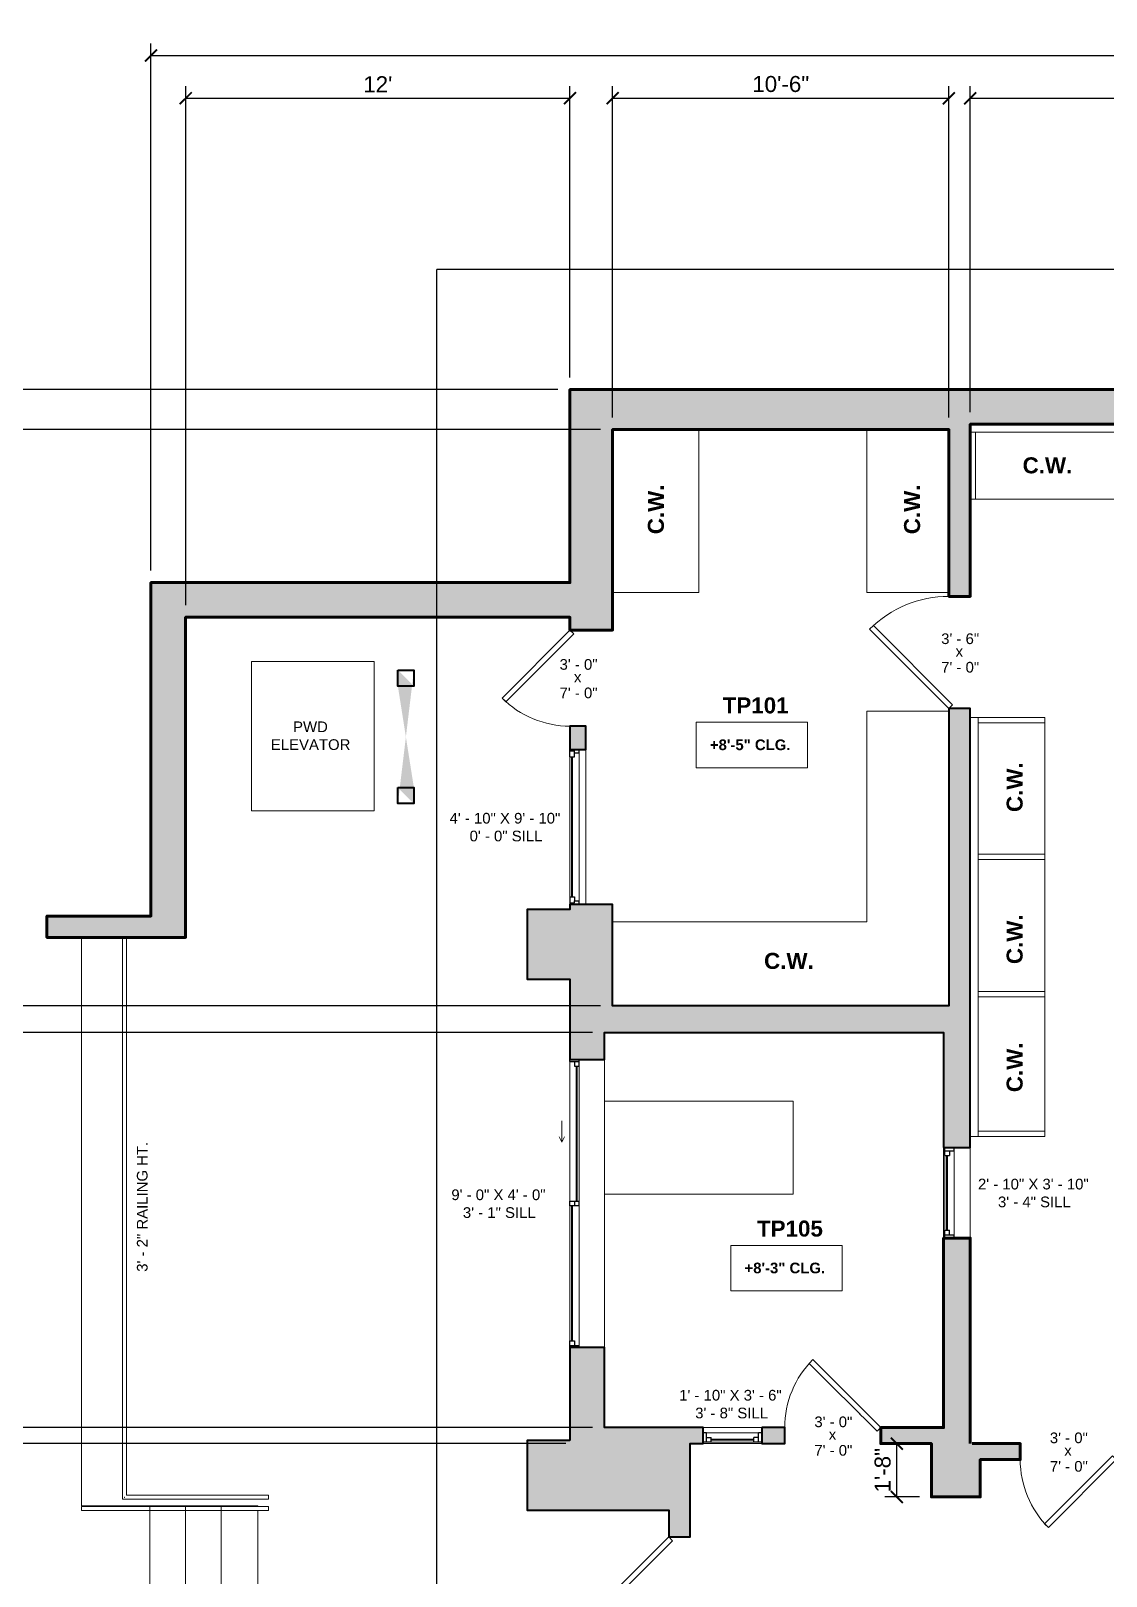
# Model space of a CAD drawing. Header units: inches. Extents: x -2078 to 106214, y -964 to 6385.
# Drawn here: x 43516 to 43919, y 4322 to 4901 of the extents above; entities that cross this region are included whole.
import ezdxf

# ---------------------------------------------------------------- set-up
doc = ezdxf.new("R2010")
doc.units = ezdxf.units.IN
doc.header["$MEASUREMENT"] = 0
doc.linetypes.add('HIDDEN2', pattern=[0.1875, 0.125, -0.0625])
for name, color, linetype, lineweight in [('A-ANNO', 2, 'Continuous', 5), ('A-ANNO-DIMS', 1, 'Continuous', 9), ('A-DETAIL-3', 40, 'Continuous', 15), ('A-DETL-THIN', 151, 'Continuous', 9), ('A-DOOR', 1, 'Continuous', 18), ('A-FLOR', 6, 'Continuous', 18), ('A-GLAZ', 2, 'Continuous', 30), ('A-HIDDEN', 2, 'HIDDEN2', 18), ('A-RAILING', 4, 'Continuous', 9), ('A-STRS', 4, 'Continuous', 9), ('A-WALL', 3, 'Continuous', 40), ('A-WINDOWS', 2, 'Continuous', 18)]:
    doc.layers.add(name, color=color, linetype=linetype, lineweight=lineweight)
doc.layers.add('A-HATCH', color=9, linetype='Continuous')
doc.styles.add('Arial_1', font='arial.ttf', dxfattribs={"height": 0.0625})
doc.styles.add('Arial_3', font='arial.ttf', dxfattribs={"height": 0.125})
doc.styles.add('Arial_B', font='arialbd.ttf', dxfattribs={"height": 4.5})
doc.styles.add('Arial_B_1', font='arialbd.ttf', dxfattribs={"height": 3})
doc.styles.add('JC', font='arial.ttf', dxfattribs={"height": 0.125})
doc.dimstyles.new('JC-DIMS', dxfattribs={"dimtxt": 0.125, "dimasz": 0.09375, "dimexe": 0.09375, "dimexo": 0.09375, "dimgap": 0.046875, "dimtad": 1, "dimdec": 1, "dimzin": 0, "dimdsep": 46, "dimlunit": 4, "dimtxsty": 'JC', "dimblk": 'ARCHTICK', "dimcen": 0.09, "dimclrd": 1, "dimclre": 1, "dimclrt": 256, "dimadec": 0, "dimazin": 0, "dimtfac": 1, "dimtdec": 1, "dimtofl": 0, "dimtmove": 1, "dimatfit": 3, "dimfxl": 1, "dimtolj": 1, "dimtzin": 0, "dimarcsym": 0})

# ---------------------------------------------------------------- blocks, each defined once
blk = doc.blocks.new('JC_WINDOW HUNG - HUNG WINDOW-1470642-1-1st Floor - Athletic Pavilion')
at = {"layer": 'A-GLAZ'}
for p, q in [((-17, 5), (-17, -5)), ((-17, 4.5), (-14, 4.5)), ((-17, 1), (-15.75, 1)), ((-15.75, 4.5), (-15.75, 1)), ((-15.75, 2.75), (-14, 2.75)), ((-14, 4.5), (-14, 2.75)), ((14, 4.5), (17, 4.5)), ((14, 4.5), (14, 2.75)), ((15.75, 2.75), (14, 2.75)), ((15.75, 4.5), (15.75, 1)), ((15.75, 1), (17, 1)), ((17, -5), (17, 5))]:
    blk.add_line(p, q, dxfattribs=at)
at = {"layer": 'A-GLAZ', "lineweight": 9}
for p, q in [((-15.75, 1), (15.75, 1)), ((-14, 4.5), (14, 4.5))]:
    blk.add_line(p, q, dxfattribs=at)
at = {"layer": 'A-GLAZ', "lineweight": 40}
blk.add_line((-14, 3.625), (14, 3.625), dxfattribs=at)
at = {"layer": 'A-WINDOWS'}
for p, q in [((17, 5), (-17, 5)), ((-17, -5), (17, -5))]:
    blk.add_line(p, q, dxfattribs=at)
blk = doc.blocks.new('JC_DOOR_SINGLE PANEL - SINGLE DOOR-1470780-1-1st Floor - Athletic Pavilion')
at = {"layer": 'A-DOOR', "lineweight": 30}
for p, q in [((-8.87, -27.04), (16.59, -1.59)), ((18, -3), (-7.46, -28.46)), ((16.59, -1.59), (18, -3)), ((-7.46, -28.46), (-8.87, -27.04))]:
    blk.add_line(p, q, dxfattribs=at)
at = {"layer": 'A-DOOR', "lineweight": 9}
blk.add_arc((18, -3), 36, 180, 225, dxfattribs=at)
blk = doc.blocks.new('JC_DOOR_SINGLE PANEL - SINGLE DOOR-1469631-1-1st Floor - Athletic Pavilion')
at = {"layer": 'A-DOOR', "lineweight": 30}
for p, q in [((-7.46, 28.46), (-8.87, 27.04)), ((-8.87, 27.04), (16.59, 1.59)), ((18, 3), (-7.46, 28.46)), ((16.59, 1.59), (18, 3))]:
    blk.add_line(p, q, dxfattribs=at)
at = {"layer": 'A-DOOR', "lineweight": 9}
blk.add_arc((18, 3), 36, 135, 180, dxfattribs=at)
blk = doc.blocks.new('JC_WINDOW HUNG - HUNG WINDOW-1537252-1-1st Floor - Athletic Pavilion')
at = {"layer": 'A-GLAZ'}
for p, q in [((-11, 3), (-11, -3)), ((-11, 2.5), (-8, 2.5)), ((-9.75, 2.5), (-9.75, -1)), ((-9.75, 0.75), (-8, 0.75)), ((-8, 2.5), (-8, 0.75)), ((8, 2.5), (11, 2.5)), ((8, 2.5), (8, 0.75)), ((9.75, 0.75), (8, 0.75)), ((9.75, 2.5), (9.75, -1)), ((11, -3), (11, 3)), ((-11, -1), (-9.75, -1)), ((9.75, -1), (11, -1))]:
    blk.add_line(p, q, dxfattribs=at)
at = {"layer": 'A-GLAZ', "lineweight": 9}
for p, q in [((-8, 2.5), (8, 2.5)), ((-9.75, -1), (9.75, -1))]:
    blk.add_line(p, q, dxfattribs=at)
at = {"layer": 'A-GLAZ', "lineweight": 40}
blk.add_line((-8, 1.625), (8, 1.625), dxfattribs=at)
at = {"layer": 'A-WINDOWS'}
for p, q in [((11, 3), (-11, 3)), ((-11, -3), (11, -3))]:
    blk.add_line(p, q, dxfattribs=at)
blk = doc.blocks.new('JC_SLIDING WINDOW - DOUBLE - SLIDING WINDOW-1471391-1-1st Floor - Athletic Pavilion')
at = {"layer": 'A-GLAZ'}
for p, q in [((-54, 6.35), (-54, -6.65)), ((-54, 6.35), (-51.5, 6.35)), ((-53.25, 6.35), (-53.25, 2.85)), ((-51.5, 6.35), (-51.5, 4.6)), ((-0.875, 2.85), (-0.875, 6.35)), ((-0.875, 6.35), (0.875, 6.35)), ((0.875, 6.35), (0.875, 2.85)), ((53.25, 6.35), (54, 6.35)), ((53.25, 6.35), (53.25, 2.85)), ((54, -6.65), (54, 6.35)), ((-54, 2.85), (-53.25, 2.85)), ((-51.5, 4.6), (-53.25, 4.6)), ((0.875, 4.6), (-0.875, 4.6)), ((-0.875, 2.85), (0.875, 2.85)), ((51.5, 4.6), (51.5, 2.85)), ((53.25, 4.6), (51.5, 4.6)), ((51.5, 2.85), (54, 2.85))]:
    blk.add_line(p, q, dxfattribs=at)
at = {"layer": 'A-GLAZ', "lineweight": 9}
for p, q in [((-51.5, 6.35), (-0.875, 6.35)), ((0.875, 6.35), (53.25, 6.35)), ((-53.25, 2.85), (-0.875, 2.85)), ((0.875, 2.85), (51.5, 2.85))]:
    blk.add_line(p, q, dxfattribs=at)
at = {"layer": 'A-GLAZ', "lineweight": 40}
for p, q in [((-51.5, 5.475), (-0.875, 5.475)), ((0.875, 3.725), (51.5, 3.725))]:
    blk.add_line(p, q, dxfattribs=at)
at = {"layer": 'A-WINDOWS'}
for p, q in [((54, 6.35), (-54, 6.35)), ((23, 9.35), (25, 10.35)), ((23, 9.35), (25, 8.35)), ((23, 9.35), (31, 9.35)), ((-54, -6.65), (54, -6.65))]:
    blk.add_line(p, q, dxfattribs=at)
blk = doc.blocks.new('JC_DOUBLE DOOR - DOUBLE DOOR-1471902-1-1st Floor - Athletic Pavilion')
at = {"layer": 'A-DOOR', "lineweight": 30}
for p, q in [((-40.59, -2.59), (-42, -4)), ((-42, -4), (-12.3, -33.7)), ((-10.89, -32.28), (-40.59, -2.59)), ((10.89, -32.28), (40.59, -2.59)), ((42, -4), (12.3, -33.7)), ((40.59, -2.59), (42, -4)), ((-12.3, -33.7), (-10.89, -32.28)), ((12.3, -33.7), (10.89, -32.28))]:
    blk.add_line(p, q, dxfattribs=at)
at = {"layer": 'A-DOOR', "lineweight": 9}
for centre, start, end in [((-42, -4), 315, 0), ((42, -4), 180, 225)]:
    blk.add_arc(centre, 42, start, end, dxfattribs=at)
blk = doc.blocks.new('_ArchTick')
at = {"color": 0, "linetype": 'ByBlock', "const_width": 0.15}
blk.add_lwpolyline([(-0.5, -0.5), (0.5, 0.5)], dxfattribs=at)
blk = doc.blocks.new('*D2150')
at = {"layer": 'A-ANNO-DIMS', "color": 1, "lineweight": -2, "transparency": 16777216}
for p, q in [((43839.72, 4371.53), (43845.37, 4371.53)), ((43840.87, 4351.53), (43840.87, 4371.53)), ((43849.35, 4351.53), (43836.37, 4351.53))]:
    blk.add_line(p, q, dxfattribs=at)
at = {"layer": 'Defpoints', "color": 0, "transparency": 16777216}
for p in [(43835.22, 4371.53), (43840.87, 4371.53), (43853.85, 4351.53)]:
    blk.add_point(p, dxfattribs=at)
at = {"layer": 'A-ANNO-DIMS', "color": 1, "lineweight": -2, "transparency": 16777216, "xscale": 4.5, "yscale": 4.5, "zscale": 4.5}
for p, rotation in [((43840.87, 4371.53), 90), ((43840.87, 4351.53), 270)]:
    blk.add_blockref('_ArchTick', p, dxfattribs=dict(at, rotation=rotation))
at = {"layer": 'A-ANNO-DIMS', "color": 2, "transparency": 16777216, "insert": (43835.56, 4361.53), "char_height": 6, "width": 0.4008, "attachment_point": 5, "rotation": 90, "style": 'JC'}
blk.add_mtext('\\A1;1\'-8"', dxfattribs=at)
blk = doc.blocks.new('JC- existing door Tag_quad - JC- existing door Tag_quad-839775-1-1st Floor - Athletic Pavilion')
at = {"layer": 'A-ANNO', "insert": (-0.0234, 0.0378), "char_height": 0.0625, "width": 0.0505, "attachment_point": 1, "style": 'Arial_3', "bg_fill": 3, "box_fill_scale": 1.25, "bg_fill_color": 256, "bg_fill_true_color": 13158600, "bg_fill_transparency": 0}
blk.add_mtext('x', dxfattribs=at)
blk = doc.blocks.new('JC_FIXED WINDOW - MUNTIN - FIXED WINDOW-1469519-1-1st Floor - Athletic Pavilion')
at = {"layer": 'A-GLAZ'}
for p, q in [((-29, 3), (-29, -3)), ((-26.25, 3), (-29, 3)), ((-28.5, 3), (-28.5, 1.25)), ((-28.5, 1.25), (-27.75, 1.25)), ((-26.25, 1.25), (-27.75, 1.25)), ((-27.75, 1.25), (-27.75, -0.5)), ((-26.25, 3), (-26.25, 1.25)), ((26.25, 3), (29, 3)), ((26.25, 3), (26.25, 1.25)), ((26.25, 1.25), (28.5, 1.25)), ((27.75, 1.25), (27.75, -0.5)), ((28.5, 3), (28.5, 1.25)), ((29, 3), (29, -3)), ((-29, -0.5), (-27.75, -0.5)), ((27.75, -0.5), (29, -0.5))]:
    blk.add_line(p, q, dxfattribs=at)
at = {"layer": 'A-GLAZ', "lineweight": 9}
for p, q in [((26.25, 3), (-26.25, 3)), ((27.75, -0.5), (-27.75, -0.5))]:
    blk.add_line(p, q, dxfattribs=at)
at = {"layer": 'A-GLAZ', "lineweight": 40}
blk.add_line((-26.25, 2.125), (26.25, 2.125), dxfattribs=at)
at = {"layer": 'A-WINDOWS'}
for p, q in [((29, 3), (-29, 3)), ((-29, -3), (29, -3))]:
    blk.add_line(p, q, dxfattribs=at)
blk = doc.blocks.new('JC_DOOR_SINGLE PANEL - SINGLE DOOR-1469812-1-1st Floor - Athletic Pavilion')
at = {"layer": 'A-DOOR', "lineweight": 30}
for p, q in [((-10.11, -32.28), (19.59, -2.59)), ((21, -4), (-8.7, -33.7)), ((19.59, -2.59), (21, -4)), ((-8.7, -33.7), (-10.11, -32.28))]:
    blk.add_line(p, q, dxfattribs=at)
at = {"layer": 'A-DOOR', "lineweight": 9}
blk.add_arc((21, -4), 42, 180, 225, dxfattribs=at)
blk = doc.blocks.new('Top Rail Type - Top Rail_Internal_-1533097-1-1st Floor - Athletic Pavilion')
at = {"layer": 'A-RAILING'}
for p, q in [((-545.36, 377.48), (-545.36, 166.92)), ((-543.86, 168.42), (-543.86, 377.48)), ((-490.61, 168.42), (-543.86, 168.42)), ((-545.36, 166.92), (-490.61, 166.92)), ((-490.61, 167.58), (-490.61, 167.77))]:
    blk.add_line(p, q, dxfattribs=at)
blk.add_open_spline([(-544.71, 167.58), (-544.69, 167.6), (-544.66, 167.63), (-544.61, 167.67), (-544.57, 167.72), (-544.54, 167.75), (-544.52, 167.77)], degree=3, knots=[0.46086968, 0.46086968, 0.46086968, 0.46086968, 0.47916667, 0.5, 0.52083333, 0.53913032, 0.53913032, 0.53913032, 0.53913032], dxfattribs=at)
blk = doc.blocks.new('Top Rail Type - Top Rail_Internal_-V7-1-1st Floor - Athletic Pavilion')
at = {"layer": 'A-RAILING'}
for p, q in [((-545.36, 377.48), (-545.36, 166.92)), ((-543.86, 377.48), (-543.86, 168.42)), ((-543.86, 168.42), (-490.61, 168.42)), ((-490.61, 168.42), (-490.61, 166.92)), ((-545.36, 166.92), (-490.61, 166.92))]:
    blk.add_line(p, q, dxfattribs=at)
blk = doc.blocks.new('Top Rail Type - Top Rail_Internal_-1533149-1-1st Floor - Athletic Pavilion')
at = {"layer": 'A-RAILING'}
for p, q in [((-490.71, 164.23), (-560.71, 164.23)), ((-560.71, 163.58), (-560.71, 163.39)), ((-560.71, 162.73), (-490.71, 162.73)), ((-490.71, 163.39), (-490.71, 163.58))]:
    blk.add_line(p, q, dxfattribs=at)
blk = doc.blocks.new('Top Rail Type - Top Rail_Internal_-V8-1-1st Floor - Athletic Pavilion')
at = {"layer": 'A-RAILING'}
for p, q in [((-560.71, 162.73), (-560.71, 164.23)), ((-490.71, 164.23), (-560.71, 164.23)), ((-490.71, 162.73), (-560.71, 162.73)), ((-490.71, 162.73), (-490.71, 164.23))]:
    blk.add_line(p, q, dxfattribs=at)
blk = doc.blocks.new('*D2240')
at = {"layer": 'A-ANNO-DIMS', "color": 1, "lineweight": -2, "transparency": 16777216}
for p, q in [((43574.38, 4685.7), (43574.38, 4880.23)), ((43718.38, 4771.03), (43718.38, 4880.23)), ((43574.38, 4875.73), (43718.38, 4875.73))]:
    blk.add_line(p, q, dxfattribs=at)
at = {"layer": 'Defpoints', "color": 0, "transparency": 16777216}
for p in [(43718.38, 4875.73), (43718.38, 4766.53), (43574.38, 4681.2)]:
    blk.add_point(p, dxfattribs=at)
at = {"layer": 'A-ANNO-DIMS', "color": 1, "lineweight": -2, "transparency": 16777216, "xscale": 4.5, "yscale": 4.5, "zscale": 4.5, "rotation": 180}
blk.add_blockref('_ArchTick', (43574.38, 4875.73), dxfattribs=at)
at = {"layer": 'A-ANNO-DIMS', "color": 1, "lineweight": -2, "transparency": 16777216, "xscale": 4.5, "yscale": 4.5, "zscale": 4.5}
blk.add_blockref('_ArchTick', (43718.38, 4875.73), dxfattribs=at)
at = {"layer": 'A-ANNO-DIMS', "color": 2, "transparency": 16777216, "insert": (43646.38, 4880.99), "char_height": 6, "width": 0.4874, "attachment_point": 5, "style": 'JC'}
blk.add_mtext("\\A1;12'", dxfattribs=at)
blk = doc.blocks.new('*D2242')
at = {"layer": 'A-ANNO-DIMS', "color": 1, "lineweight": -2, "transparency": 16777216}
for p, q in [((43734.38, 4756.03), (43734.38, 4880.23)), ((43860.38, 4756.03), (43860.38, 4880.23)), ((43734.38, 4875.73), (43860.38, 4875.73))]:
    blk.add_line(p, q, dxfattribs=at)
at = {"layer": 'Defpoints', "color": 0, "transparency": 16777216}
for p in [(43860.38, 4875.73), (43734.38, 4751.53), (43860.38, 4751.53)]:
    blk.add_point(p, dxfattribs=at)
at = {"layer": 'A-ANNO-DIMS', "color": 1, "lineweight": -2, "transparency": 16777216, "xscale": 4.5, "yscale": 4.5, "zscale": 4.5, "rotation": 180}
blk.add_blockref('_ArchTick', (43734.38, 4875.73), dxfattribs=at)
at = {"layer": 'A-ANNO-DIMS', "color": 1, "lineweight": -2, "transparency": 16777216, "xscale": 4.5, "yscale": 4.5, "zscale": 4.5}
blk.add_blockref('_ArchTick', (43860.38, 4875.73), dxfattribs=at)
at = {"layer": 'A-ANNO-DIMS', "color": 2, "transparency": 16777216, "insert": (43797.38, 4881.04), "char_height": 6, "width": 0.4874, "attachment_point": 5, "style": 'JC'}
blk.add_mtext('\\A1;10\'-6"', dxfattribs=at)
blk = doc.blocks.new('*D2246')
at = {"layer": 'A-ANNO-DIMS', "color": 1, "lineweight": -2, "transparency": 16777216}
for p, q in [((43729.88, 4751.53), (43452.62, 4751.53)), ((43457.12, 4751.53), (43457.12, 4535.53)), ((43729.88, 4535.53), (43452.62, 4535.53))]:
    blk.add_line(p, q, dxfattribs=at)
at = {"layer": 'Defpoints', "color": 0, "transparency": 16777216}
for p in [(43734.38, 4751.53), (43457.12, 4535.53), (43734.38, 4535.53)]:
    blk.add_point(p, dxfattribs=at)
at = {"layer": 'A-ANNO-DIMS', "color": 1, "lineweight": -2, "transparency": 16777216, "xscale": 4.5, "yscale": 4.5, "zscale": 4.5}
for p, rotation in [((43457.12, 4751.53), 90), ((43457.12, 4535.53), 270)]:
    blk.add_blockref('_ArchTick', p, dxfattribs=dict(at, rotation=rotation))
at = {"layer": 'A-ANNO-DIMS', "color": 2, "transparency": 16777216, "insert": (43451.81, 4643.53), "char_height": 6, "width": 0.4874, "attachment_point": 5, "rotation": 90, "style": 'JC'}
blk.add_mtext("\\A1;18'", dxfattribs=at)
blk = doc.blocks.new('*D2256')
at = {"layer": 'A-ANNO-DIMS', "color": 1, "lineweight": -2, "transparency": 16777216}
for p, q in [((43726.88, 4525.53), (43452.62, 4525.53)), ((43457.12, 4525.53), (43457.12, 4377.53)), ((43726.88, 4377.53), (43452.62, 4377.53))]:
    blk.add_line(p, q, dxfattribs=at)
at = {"layer": 'Defpoints', "color": 0, "transparency": 16777216}
for p in [(43731.38, 4525.53), (43457.12, 4377.53), (43731.38, 4377.53)]:
    blk.add_point(p, dxfattribs=at)
at = {"layer": 'A-ANNO-DIMS', "color": 1, "lineweight": -2, "transparency": 16777216, "xscale": 4.5, "yscale": 4.5, "zscale": 4.5}
for p, rotation in [((43457.12, 4525.53), 90), ((43457.12, 4377.53), 270)]:
    blk.add_blockref('_ArchTick', p, dxfattribs=dict(at, rotation=rotation))
at = {"layer": 'A-ANNO-DIMS', "color": 2, "transparency": 16777216, "insert": (43451.86, 4451.53), "char_height": 6, "width": 0.4874, "attachment_point": 5, "rotation": 90, "style": 'JC'}
blk.add_mtext('\\A1;12\'-4"', dxfattribs=at)
blk = doc.blocks.new('*D2258')
at = {"layer": 'A-ANNO-DIMS', "color": 1, "lineweight": -2, "transparency": 16777216}
for p, q in [((43868.38, 4758.03), (43868.38, 4880.23)), ((44076.38, 4758.03), (44076.38, 4880.23)), ((43868.38, 4875.73), (44076.38, 4875.73))]:
    blk.add_line(p, q, dxfattribs=at)
at = {"layer": 'Defpoints', "color": 0, "transparency": 16777216}
for p in [(44076.38, 4875.73), (43868.38, 4753.53), (44076.38, 4753.53)]:
    blk.add_point(p, dxfattribs=at)
at = {"layer": 'A-ANNO-DIMS', "color": 1, "lineweight": -2, "transparency": 16777216, "xscale": 4.5, "yscale": 4.5, "zscale": 4.5, "rotation": 180}
blk.add_blockref('_ArchTick', (43868.38, 4875.73), dxfattribs=at)
at = {"layer": 'A-ANNO-DIMS', "color": 1, "lineweight": -2, "transparency": 16777216, "xscale": 4.5, "yscale": 4.5, "zscale": 4.5}
blk.add_blockref('_ArchTick', (44076.38, 4875.73), dxfattribs=at)
at = {"layer": 'A-ANNO-DIMS', "color": 2, "transparency": 16777216, "insert": (43972.38, 4880.99), "char_height": 6, "width": 0.4874, "attachment_point": 5, "style": 'JC'}
blk.add_mtext('\\A1;17\'-4"', dxfattribs=at)
blk = doc.blocks.new('*D2266')
at = {"layer": 'A-ANNO-DIMS', "color": 1, "lineweight": -2, "transparency": 16777216}
for p, q in [((43561.38, 4698.7), (43561.38, 4896.23)), ((45301.38, 4771.03), (45301.38, 4896.23)), ((43561.38, 4891.73), (45301.38, 4891.73))]:
    blk.add_line(p, q, dxfattribs=at)
at = {"layer": 'Defpoints', "color": 0, "transparency": 16777216}
for p in [(45301.38, 4891.73), (45301.38, 4766.53), (43561.38, 4694.2)]:
    blk.add_point(p, dxfattribs=at)
at = {"layer": 'A-ANNO-DIMS', "color": 1, "lineweight": -2, "transparency": 16777216, "xscale": 4.5, "yscale": 4.5, "zscale": 4.5, "rotation": 180}
blk.add_blockref('_ArchTick', (43561.38, 4891.73), dxfattribs=at)
at = {"layer": 'A-ANNO-DIMS', "color": 1, "lineweight": -2, "transparency": 16777216, "xscale": 4.5, "yscale": 4.5, "zscale": 4.5}
blk.add_blockref('_ArchTick', (45301.38, 4891.73), dxfattribs=at)
at = {"layer": 'A-ANNO-DIMS', "color": 2, "transparency": 16777216, "insert": (44431.38, 4897.04), "char_height": 6, "width": 0.5739, "attachment_point": 5, "style": 'JC'}
blk.add_mtext("\\A1;145'", dxfattribs=at)
blk = doc.blocks.new('*D2300')
at = {"layer": 'A-ANNO-DIMS', "color": 1, "lineweight": -2, "transparency": 16777216}
for p, q in [((43716.88, 4371.53), (43452.62, 4371.53)), ((43457.12, 4250.53), (43457.12, 4371.53)), ((43758.88, 4250.53), (43452.62, 4250.53))]:
    blk.add_line(p, q, dxfattribs=at)
at = {"layer": 'Defpoints', "color": 0, "transparency": 16777216}
for p in [(43457.12, 4371.53), (43721.38, 4371.53), (43763.38, 4250.53)]:
    blk.add_point(p, dxfattribs=at)
at = {"layer": 'A-ANNO-DIMS', "color": 1, "lineweight": -2, "transparency": 16777216, "xscale": 4.5, "yscale": 4.5, "zscale": 4.5}
for p, rotation in [((43457.12, 4371.53), 90), ((43457.12, 4250.53), 270)]:
    blk.add_blockref('_ArchTick', p, dxfattribs=dict(at, rotation=rotation))
at = {"layer": 'A-ANNO-DIMS', "color": 2, "transparency": 16777216, "insert": (43451.81, 4311.03), "char_height": 6, "width": 0.4874, "attachment_point": 5, "rotation": 90, "style": 'JC'}
blk.add_mtext('\\A1;10\'-1"', dxfattribs=at)
blk = doc.blocks.new('*D2306')
at = {"layer": 'A-ANNO-DIMS', "color": 1, "lineweight": -2, "transparency": 16777216}
for p, q in [((43713.88, 4766.53), (43436.62, 4766.53)), ((43441.12, 4766.53), (43441.12, 3552.53)), ((43726.88, 3552.53), (43436.62, 3552.53))]:
    blk.add_line(p, q, dxfattribs=at)
at = {"layer": 'Defpoints', "color": 0, "transparency": 16777216}
for p in [(43718.38, 4766.53), (43441.12, 3552.53), (43731.38, 3552.53)]:
    blk.add_point(p, dxfattribs=at)
at = {"layer": 'A-ANNO-DIMS', "color": 1, "lineweight": -2, "transparency": 16777216, "xscale": 4.5, "yscale": 4.5, "zscale": 4.5}
for p, rotation in [((43441.12, 4766.53), 90), ((43441.12, 3552.53), 270)]:
    blk.add_blockref('_ArchTick', p, dxfattribs=dict(at, rotation=rotation))
at = {"layer": 'A-ANNO-DIMS', "color": 2, "transparency": 16777216, "insert": (43435.81, 4159.53), "char_height": 6, "width": 0.5739, "attachment_point": 5, "rotation": 90, "style": 'JC'}
blk.add_mtext('\\A1;101\'-2"', dxfattribs=at)

msp = doc.modelspace()

# ---------------------------------------------------------------- hatches: boundary and pattern name
at = {"layer": 'A-HATCH'}
h = msp.add_hatch(color=256, dxfattribs=at)
h.dxf.hatch_style = 1
h.paths.add_polyline_path([(43653.906, 4617.369), (43659.906, 4617.369), (43659.906, 4611.369), (43653.906, 4611.369)])
h.paths.add_polyline_path([(43653.906, 4661.369), (43659.906, 4661.369), (43659.906, 4655.369), (43653.906, 4655.369)])
edge = h.paths.add_edge_path()
edge.add_line((43653.906, 4655.369), (43659.906, 4655.369))
edge.add_line((43659.906, 4661.369), (43653.906, 4661.369))
edge.add_line((43659.906, 4655.369), (43659.906, 4661.369))
edge.add_line((43653.906, 4611.369), (43659.906, 4611.369))
edge.add_line((43659.906, 4617.369), (43653.906, 4617.369))
edge.add_line((43659.906, 4611.369), (43659.906, 4617.369))
h = msp.add_hatch(color=256, dxfattribs=at)
h.dxf.hatch_style = 1
h.paths.add_polyline_path([(43718.379, 4631.658), (43724.379, 4631.658), (43724.379, 4640.408), (43718.379, 4640.408)])
h = msp.add_hatch(color=256, dxfattribs=at)
h.dxf.hatch_style = 1
h.paths.add_polyline_path([(43887.105, 4371.533), (43868.379, 4371.533), (43868.379, 4448.533), (43858.379, 4448.533), (43858.379, 4377.533), (43834.855, 4377.533), (43834.855, 4371.533), (43853.855, 4371.533), (43853.855, 4351.533), (43872.105, 4351.533), (43872.105, 4365.533), (43887.105, 4365.533)])
h = msp.add_hatch(color=256, dxfattribs=at)
h.dxf.hatch_style = 1
h.paths.add_polyline_path([(43763.379, 4371.533), (43768.337, 4371.533), (43768.337, 4377.533), (43731.379, 4377.533), (43731.379, 4407.533), (43718.379, 4407.533), (43718.379, 4372.627), (43702.379, 4372.627), (43702.379, 4346.604), (43755.379, 4346.604), (43755.379, 4336.533), (43763.379, 4336.533)])
h = msp.add_hatch(color=256, dxfattribs=at)
h.dxf.hatch_style = 1
h.paths.add_polyline_path([(43798.855, 4377.533), (43790.337, 4377.533), (43790.337, 4371.533), (43798.855, 4371.533)])

# ---------------------------------------------------------------- linework, layer by layer
at = {"layer": 'A-ANNO', "flags": 128}
for points in [[(43765.697, 4641.867), (43807.433, 4641.867), (43807.433, 4624.799), (43765.697, 4624.799)], [(43778.67, 4445.794), (43820.406, 4445.794), (43820.406, 4428.726), (43778.67, 4428.726)]]:
    msp.add_lwpolyline(points, close=True, dxfattribs=at)
at = {"layer": 'A-DETAIL-3', "lineweight": 9}
for p, q in [((43766.703, 4690.533), (43766.703, 4751.295)), ((43829.578, 4690.533), (43829.578, 4751.295)), ((43868.379, 4725.533), (43868.379, 4753.533)), ((43868.379, 4750.533), (44026.379, 4750.533)), ((43870.379, 4725.533), (43870.379, 4750.533)), ((43868.379, 4725.533), (44026.379, 4725.533)), ((43766.703, 4690.533), (43734.222, 4690.533)), ((43860.379, 4690.533), (43829.578, 4690.533)), ((43829.578, 4567.044), (43829.578, 4646.044)), ((43829.578, 4646.044), (43860.379, 4646.044)), ((43896.379, 4643.671), (43868.379, 4643.671)), ((43871.379, 4643.671), (43871.379, 4486.671)), ((43896.379, 4641.671), (43871.379, 4641.671)), ((43896.379, 4643.671), (43896.379, 4486.671)), ((43871.379, 4592.421), (43896.379, 4592.421)), ((43896.379, 4590.421), (43871.379, 4590.421)), ((43734.379, 4567.044), (43829.578, 4567.044)), ((43871.379, 4540.921), (43896.379, 4540.921)), ((43896.379, 4538.921), (43871.379, 4538.921)), ((43731.379, 4499.906), (43802, 4499.906)), ((43731.379, 4465.049), (43731.379, 4499.906)), ((43802, 4499.906), (43802, 4465.049)), ((43871.379, 4488.671), (43896.379, 4488.671)), ((43896.379, 4486.671), (43868.393, 4486.671)), ((43802, 4465.049), (43731.379, 4465.049))]:
    msp.add_line(p, q, dxfattribs=at)
at = {"layer": 'A-DETL-THIN'}
for p, q in [((43645.055, 4664.636), (43599.055, 4664.636)), ((43599.055, 4664.636), (43599.055, 4608.636)), ((43645.055, 4608.636), (43645.055, 4664.636)), ((43659.906, 4661.369), (43653.906, 4661.369)), ((43653.906, 4661.369), (43653.906, 4655.369)), ((43659.906, 4655.369), (43659.906, 4661.369)), ((43653.906, 4655.369), (43659.906, 4655.369)), ((43659.906, 4617.369), (43653.906, 4617.369)), ((43653.906, 4617.369), (43653.906, 4611.369)), ((43659.906, 4611.369), (43659.906, 4617.369)), ((43653.906, 4611.369), (43659.906, 4611.369)), ((43599.055, 4608.636), (43645.055, 4608.636)), ((43718.379, 4571.65), (43702.379, 4571.65)), ((43702.379, 4571.65), (43702.379, 4545.627)), ((43702.379, 4545.627), (43718.379, 4545.627)), ((43718.379, 4372.627), (43702.379, 4372.627)), ((43702.379, 4372.627), (43702.379, 4346.604)), ((43702.379, 4346.604), (43718.379, 4346.604))]:
    msp.add_line(p, q, dxfattribs=at)
at = {"layer": 'A-FLOR'}
for p, q in [((43535.379, 4348.204), (43535.379, 4561.204)), ((43601.379, 4348.204), (43535.379, 4348.204)), ((43601.379, 4347.954), (43601.379, 4348.204)), ((43601.379, 4244.204), (43601.379, 4346.454))]:
    msp.add_line(p, q, dxfattribs=at)
at = {"layer": 'A-STRS', "lineweight": 9}
for p, q in [((43560.92, 4244.204), (43560.92, 4348.204)), ((43574.274, 4348.204), (43574.274, 4244.204)), ((43587.628, 4244.204), (43587.628, 4348.204))]:
    msp.add_line(p, q, dxfattribs=at)
at = {"layer": 'A-WALL'}
for points in [[(43653.906, 4661.369), (43659.906, 4661.369), (43659.906, 4655.369), (43653.906, 4655.369)], [(43718.379, 4631.658), (43724.379, 4631.658), (43724.379, 4640.408), (43718.379, 4640.408)], [(43653.906, 4617.369), (43659.906, 4617.369), (43659.906, 4611.369), (43653.906, 4611.369)], [(43790.337, 4377.533), (43790.337, 4371.533), (43798.855, 4371.533), (43798.855, 4377.533)]]:
    msp.add_lwpolyline(points, close=True, dxfattribs=at)
at = {"layer": 'A-WALL', "lineweight": 60}
msp.add_lwpolyline([(43868.379, 4371.533), (43868.379, 4448.533), (43858.379, 4448.533), (43858.379, 4377.533), (43834.855, 4377.533), (43834.855, 4371.533), (43853.855, 4371.533), (43853.855, 4351.533), (43872.105, 4351.533), (43872.105, 4365.533), (43887.105, 4365.533), (43887.105, 4371.533), (43869.105, 4371.533)], dxfattribs=at)
at = {"layer": 'A-WALL'}
msp.add_lwpolyline([(43718.337, 4372.627), (43702.379, 4372.627), (43702.379, 4346.604), (43755.379, 4346.604), (43755.379, 4336.533), (43763.379, 4336.533), (43763.379, 4371.533), (43768.337, 4371.533), (43768.337, 4377.533), (43731.379, 4377.533), (43731.379, 4407.533), (43718.379, 4407.533), (43718.379, 4372.627)], dxfattribs=at)

# ---------------------------------------------------------------- block references
at = {"layer": 'A-DOOR', "rotation": 269.9999999999999}
msp.add_blockref('JC_DOUBLE DOOR - DOUBLE DOOR-1471902-1-1st Floor - Athletic Pavilion', (43759.379, 4294.533), dxfattribs=at)
at = {"layer": 'A-RAILING'}
for name in ['Top Rail Type - Top Rail_Internal_-1533097-1-1st Floor - Athletic Pavilion', 'Top Rail Type - Top Rail_Internal_-V7-1-1st Floor - Athletic Pavilion', 'Top Rail Type - Top Rail_Internal_-1533149-1-1st Floor - Athletic Pavilion', 'Top Rail Type - Top Rail_Internal_-V8-1-1st Floor - Athletic Pavilion']:
    msp.add_blockref(name, (44096.091, 4183.719), dxfattribs=at)
at = {"layer": 'A-WINDOWS'}
for name, p, rotation in [('JC_FIXED WINDOW - MUNTIN - FIXED WINDOW-1469519-1-1st Floor - Athletic Pavilion', (43721.379, 4602.658), 89.99999999999991), ('JC_SLIDING WINDOW - DOUBLE - SLIDING WINDOW-1471391-1-1st Floor - Athletic Pavilion', (43724.729, 4461.533), 89.99999999999993), ('JC_WINDOW HUNG - HUNG WINDOW-1470642-1-1st Floor - Athletic Pavilion', (43863.379, 4465.533), 89.99999999999991), ('JC_WINDOW HUNG - HUNG WINDOW-1537252-1-1st Floor - Athletic Pavilion', (43779.337, 4374.533), 180)]:
    msp.add_blockref(name, p, dxfattribs=dict(at, rotation=rotation))

# ---------------------------------------------------------------- texts
at = {"layer": 'A-ANNO', "attachment_point": 1}
for s, insert, char_height, width, style in [('C.W.', (43888.006, 4741.155), 6, 22.624, 'Arial_B'), ('TP101', (43775.616, 4651.173), 6, 46.056, 'Arial_B'), ('PWD ', (43614.635, 4642.163), 4, 18.988, 'Arial_1'), ('ELEVATOR', (43606.302, 4635.496), 4, 37.168, 'Arial_1'), ('+8\'-5" CLG.', (43770.817, 4635.414), 4, 37.976, 'Arial_B_1'), ('4\' - 10" X 9\' - 10"', (43673.273, 4607.901), 4, 52.318, 'Arial_1'), ('0\' - 0" SILL', (43680.773, 4601.234), 4, 34.138, 'Arial_1'), ('C.W.', (43791.122, 4555.434), 6, 22.624, 'Arial_B'), ('2\' - 10" X 3\' - 10"', (43871.273, 4470.776), 4, 52.318, 'Arial_1'), ('9\' - 0" X 4\' - 0"', (43673.935, 4466.776), 4, 44.642, 'Arial_1'), ('3\' - 1" SILL', (43678.269, 4460.109), 4, 34.138, 'Arial_1'), ('3\' - 4" SILL', (43878.773, 4464.109), 4, 34.138, 'Arial_1'), ('TP105', (43788.465, 4455.1), 6, 68.68, 'Arial_B'), ('+8\'-3" CLG.', (43783.79, 4439.341), 4, 37.976, 'Arial_B_1'), ('1\' - 10" X 3\' - 6"', (43759.319, 4391.645), 4, 48.48, 'Arial_1'), ('3\' - 8" SILL', (43765.319, 4384.978), 4, 34.138, 'Arial_1')]:
    msp.add_mtext(s, dxfattribs=dict(at, insert=insert, char_height=char_height, width=width, style=style))
at = {"layer": 'A-ANNO', "attachment_point": 1, "rotation": 90}
for s, insert, char_height, width, style in [('C.W.', (43747.573, 4712.342), 6, 22.624, 'Arial_B'), ('C.W.', (43843.573, 4712.342), 6, 22.624, 'Arial_B'), ('C.W.', (43882.013, 4608.228), 6, 22.624, 'Arial_B'), ('C.W.', (43882.013, 4551.228), 6, 22.624, 'Arial_B'), ('C.W.', (43882.013, 4503.228), 6, 22.624, 'Arial_B'), ('3\' - 2" RAILING HT.', (43556.097, 4435.922), 4, 61.004, 'Arial_1')]:
    msp.add_mtext(s, dxfattribs=dict(at, insert=insert, char_height=char_height, width=width, style=style))
at = {"layer": 'A-ANNO', "char_height": 4, "width": 17.978, "attachment_point": 1, "style": 'Arial_1', "bg_fill": 3, "box_fill_scale": 1.25, "bg_fill_color": 256, "bg_fill_true_color": 13158600, "bg_fill_transparency": 0}
for s, insert in [('3\' - 6"', (43857.493, 4675.17)), ('3\' - 0"', (43714.493, 4665.545)), ('7\' - 0"', (43857.493, 4664.488)), ('7\' - 0"', (43714.493, 4654.863)), ('3\' - 0"', (43809.969, 4381.67)), ('3\' - 0"', (43898.219, 4375.67)), ('7\' - 0"', (43809.969, 4370.988)), ('7\' - 0"', (43898.219, 4364.988))]:
    msp.add_mtext(s, dxfattribs=dict(at, insert=insert))

# ---------------------------------------------------------------- dimensions: what is measured, and where the dimension line sits
at = {"layer": 'A-ANNO-DIMS'}
for base, p1, p2, picture, middle in [((45301.379, 4891.728), (43561.379, 4694.204), (45301.379, 4766.533), '*D2266', (44431.379, 4897.041)), ((43718.379, 4875.728), (43574.379, 4681.204), (43718.379, 4766.533), '*D2240', (43646.379, 4880.99)), ((43860.379, 4875.728), (43734.379, 4751.533), (43860.379, 4751.533), '*D2242', (43797.379, 4881.041)), ((44076.379, 4875.728), (43868.379, 4753.533), (44076.379, 4753.533), '*D2258', (43972.379, 4880.99))]:
    dim = msp.add_linear_dim(base=base, p1=p1, p2=p2, dimstyle='JC-DIMS', override={"dimclrt": 2}, dxfattribs=at)
    dim.commit()
    dim.dimension.update_dxf_attribs({"geometry": picture, "text_midpoint": middle})
for base, p1, p2, picture, middle in [((43457.121, 4377.533), (43731.379, 4525.533), (43731.379, 4377.533), '*D2256', (43451.858, 4451.533)), ((43457.121, 4371.533), (43763.379, 4250.533), (43721.379, 4371.533), '*D2300', (43451.807, 4311.033))]:
    dim = msp.add_linear_dim(base=base, p1=p1, p2=p2, angle=90, dimstyle='JC-DIMS', override={"dimclrt": 2}, dxfattribs=at)
    dim.commit()
    dim.dimension.update_dxf_attribs({"geometry": picture, "text_midpoint": middle})

# ---------------------------------------------------------------- next in the draw order: hatches: boundary and pattern name
at = {"layer": 'A-HATCH'}
h = msp.add_hatch(color=256, dxfattribs=at)
h.dxf.hatch_style = 1
h.paths.add_polyline_path([(43734.379, 4573.533), (43718.379, 4573.533), (43718.379, 4571.65), (43702.379, 4571.65), (43702.379, 4545.627), (43718.379, 4545.627), (43718.379, 4515.533), (43731.379, 4515.533), (43731.379, 4525.533), (43858.379, 4525.533), (43858.379, 4482.533), (43868.379, 4482.533), (43868.379, 4647.033), (43860.379, 4647.033), (43860.379, 4535.533), (43734.379, 4535.533)])

# ---------------------------------------------------------------- next in the draw order: linework, layer by layer
at = {"layer": 'A-HIDDEN', "lineweight": 30}
msp.add_lwpolyline([(43668.404, 3503.533), (45563.379, 3503.533), (45563.379, 4811.533), (43668.404, 4811.533)], close=True, dxfattribs=at)
at = {"layer": 'A-WALL'}
msp.add_lwpolyline([(43858.879, 4482.533), (43868.379, 4482.533), (43868.379, 4647.033), (43860.379, 4647.033), (43860.379, 4535.533), (43734.379, 4535.533), (43734.379, 4573.533), (43718.379, 4573.533), (43718.379, 4571.65), (43702.379, 4571.65), (43702.379, 4545.627), (43718.379, 4545.627), (43718.379, 4515.533), (43731.379, 4515.533), (43731.379, 4525.533), (43858.379, 4525.533), (43858.379, 4482.533)], dxfattribs=at)

# ---------------------------------------------------------------- next in the draw order: block references
at = {"layer": 'A-DOOR'}
for name, p, rotation in [('JC_DOOR_SINGLE PANEL - SINGLE DOOR-1469812-1-1st Floor - Athletic Pavilion', (43864.379, 4668.033), 269.9999999999999), ('JC_DOOR_SINGLE PANEL - SINGLE DOOR-1469631-1-1st Floor - Athletic Pavilion', (43721.379, 4658.408), 89.99999999999991)]:
    msp.add_blockref(name, p, dxfattribs=dict(at, rotation=rotation))
for name, p in [('JC_DOOR_SINGLE PANEL - SINGLE DOOR-1469631-1-1st Floor - Athletic Pavilion', (43816.855, 4374.533)), ('JC_DOOR_SINGLE PANEL - SINGLE DOOR-1470780-1-1st Floor - Athletic Pavilion', (43905.105, 4368.533))]:
    msp.add_blockref(name, p, dxfattribs=at)

# ---------------------------------------------------------------- next in the draw order: dimensions: what is measured, and where the dimension line sits
at = {"layer": 'A-ANNO-DIMS'}
for base, p1, p2, picture, middle in [((43457.121, 4535.533), (43734.379, 4751.533), (43734.379, 4535.533), '*D2246', (43451.807, 4643.533)), ((43840.873, 4371.533), (43853.855, 4351.533), (43835.216, 4371.533), '*D2150', (43835.56, 4361.533))]:
    dim = msp.add_linear_dim(base=base, p1=p1, p2=p2, angle=90, dimstyle='JC-DIMS', override={"dimclrt": 2}, dxfattribs=at)
    dim.commit()
    dim.dimension.update_dxf_attribs({"geometry": picture, "text_midpoint": middle})

# ---------------------------------------------------------------- next in the draw order: block references
at = {"layer": 'A-ANNO', "xscale": 64, "yscale": 64, "zscale": 64}
for p in [(43864.379, 4668.033), (43721.379, 4658.408), (43816.855, 4374.533), (43905.105, 4368.533)]:
    msp.add_blockref('JC- existing door Tag_quad - JC- existing door Tag_quad-839775-1-1st Floor - Athletic Pavilion', p, dxfattribs=at)

# ---------------------------------------------------------------- next in the draw order: hatches: boundary and pattern name
at = {"layer": 'A-HATCH'}
h = msp.add_hatch(color=256, dxfattribs=at)
h.dxf.hatch_style = 1
h.paths.add_polyline_path([(45301.379, 4766.533), (43718.379, 4766.533), (43718.379, 4694.204), (43561.379, 4694.204), (43561.379, 4569.204), (43522.379, 4569.204), (43522.379, 4561.204), (43574.379, 4561.204), (43574.379, 4681.204), (43718.379, 4681.204), (43718.379, 4676.408), (43734.379, 4676.408), (43734.379, 4751.533), (43860.379, 4751.533), (43860.379, 4689.033), (43868.379, 4689.033), (43868.379, 4753.533), (44076.379, 4753.533), (44076.379, 4747.533), (44081.379, 4747.533), (44081.379, 4753.533), (45130.379, 4753.533), (45130.379, 4715.533), (45138.379, 4715.533), (45138.379, 4750.533), (45285.379, 4750.533), (45285.379, 4608.533), (45138.379, 4608.533), (45138.379, 4643.533), (45130.379, 4643.533), (45130.379, 4598.533), (45210.379, 4598.533), (45210.379, 4400.533), (45131.379, 4400.533), (45131.379, 4371.533), (45035.379, 4371.533), (45035.379, 4365.533), (45085.146, 4365.533), (45085.146, 4351.533), (45103.146, 4351.533), (45103.146, 4365.533), (45137.379, 4365.533), (45137.379, 4392.533), (45210.379, 4392.533), (45210.379, 4381.696), (45218.379, 4381.696), (45218.379, 4598.533), (45288.379, 4598.533), (45288.379, 4499.92), (45288.379, 4272.533), (45157.379, 4272.533), (45157.379, 4266.533), (45199.506, 4266.533), (45199.506, 4264.533), (45288.379, 4264.533), (45288.379, 3976.533), (45111.379, 3976.533), (45111.379, 4266.533), (45121.379, 4266.533), (45121.379, 4272.533), (45106.379, 4272.533), (45106.379, 3975.928), (45077.379, 3975.928), (45077.379, 3964.928), (45074.382, 3964.928), (45074.382, 3959.928), (45076.382, 3959.928), (45076.382, 3848.928), (45082.382, 3848.928), (45082.382, 3941.533), (45122.382, 3941.533), (45122.382, 3964.533), (45288.379, 3964.533), (45288.379, 3642.533), (45150.379, 3642.533), (45150.379, 3634.533), (45288.379, 3634.533), (45288.379, 3564.533), (44978.382, 3564.533), (44978.382, 3959.928), (45026.382, 3959.928), (45026.382, 3964.928), (44978.382, 3964.928), (44978.382, 3987.533), (44972.382, 3987.533), (44972.382, 3567.533), (44786.382, 3567.533), (44786.382, 3690.533), (44780.382, 3690.533), (44780.382, 3567.533), (44603.382, 3567.533), (44603.382, 3634.533), (44734.369, 3634.533), (44734.369, 3640.533), (44603.382, 3640.533), (44603.382, 4028.533), (44638.379, 4028.533), (44638.379, 4060.533), (44659.379, 4060.533), (44659.379, 4066.533), (44638.379, 4066.533), (44638.379, 4226.533), (44631.379, 4226.533), (44631.379, 4207.533), (44557.379, 4207.533), (44557.379, 4201.533), (44631.379, 4201.533), (44631.379, 4089.166), (44631.379, 4050.079), (44631.379, 4034.533), (44626.835, 4034.533), (44585.747, 4034.533), (44472.379, 4034.533), (44472.379, 4087.533), (44513.404, 4087.533), (44513.404, 4093.533), (44472.379, 4093.533), (44472.379, 4134.533), (44493.876, 4134.533), (44513.404, 4134.533), (44513.404, 4140.533), (44472.379, 4140.533), (44472.379, 4201.533), (44493.876, 4201.533), (44513.379, 4201.533), (44513.379, 4207.533), (44472.379, 4207.533), (44472.379, 4266.533), (44631.379, 4266.533), (44631.379, 4262.533), (44638.379, 4262.533), (44638.379, 4272.533), (44464.379, 4272.533), (44464.379, 4260.533), (44292.379, 4260.533), (44292.379, 4272.506), (44286.379, 4272.506), (44286.379, 4221.395), (44292.379, 4221.395), (44292.379, 4254.533), (44353.379, 4254.533), (44353.379, 4173.533), (44359.379, 4173.533), (44359.379, 4254.533), (44464.379, 4254.533), (44464.379, 4034.533), (44452.734, 4034.533), (44409.65, 4034.533), (44292.379, 4034.533), (44292.379, 4185.395), (44286.379, 4185.395), (44286.379, 4067.506), (44267.379, 4067.506), (44267.379, 4061.506), (44286.379, 4061.506), (44286.379, 4028.533), (44597.382, 4028.533), (44597.382, 3640.533), (44467.379, 3640.533), (44467.379, 3634.533), (44597.382, 3634.533), (44597.382, 3567.533), (44421.379, 3567.533), (44421.379, 3684.533), (44415.379, 3684.533), (44415.379, 3564.533), (44288.379, 3564.533), (44288.379, 3633.613), (44284.379, 3633.613), (44284.379, 3564.533), (44226.379, 3564.533), (44226.379, 3569.533), (44220.379, 3569.533), (44220.379, 3564.533), (43841.379, 3564.533), (43841.379, 3552.533), (43849.627, 3552.533), (43849.627, 3537.533), (43866.254, 3537.533), (43866.254, 3468.533), (43876.754, 3468.533), (43876.754, 3448.812), (43877.386, 3448.812), (43881.506, 3441.676), (43886.462, 3455.292), (43888.754, 3451.323), (43888.754, 3480.533), (43878.254, 3480.533), (43878.254, 3552.533), (45301.379, 3552.533)])

# ---------------------------------------------------------------- next in the draw order: linework, layer by layer
at = {"layer": 'A-WALL', "lineweight": 60}
msp.add_lwpolyline([(45301.379, 4766.533), (43718.379, 4766.533), (43718.379, 4694.204), (43561.379, 4694.204), (43561.379, 4569.204), (43522.379, 4569.204), (43522.379, 4561.204), (43574.379, 4561.204), (43574.379, 4681.204), (43718.379, 4681.204), (43718.379, 4676.408), (43734.379, 4676.408), (43734.379, 4751.533), (43860.379, 4751.533), (43860.379, 4689.033), (43868.379, 4689.033), (43868.379, 4753.533), (44076.379, 4753.533), (44076.379, 4747.533), (44081.379, 4747.533), (44081.379, 4753.533), (45130.379, 4753.533)], dxfattribs=at)

# ---------------------------------------------------------------- next in the draw order: dimensions: what is measured, and where the dimension line sits
at = {"layer": 'A-ANNO-DIMS'}
dim = msp.add_linear_dim(base=(43441.121, 3552.533), p1=(43718.379, 4766.533), p2=(43731.379, 3552.533), angle=90, dimstyle='JC-DIMS', override={"dimclrt": 2}, dxfattribs=at)
dim.commit()
dim.dimension.update_dxf_attribs({"geometry": '*D2306', "text_midpoint": (43435.807, 4159.533)})

doc.saveas('drawing.dxf')
